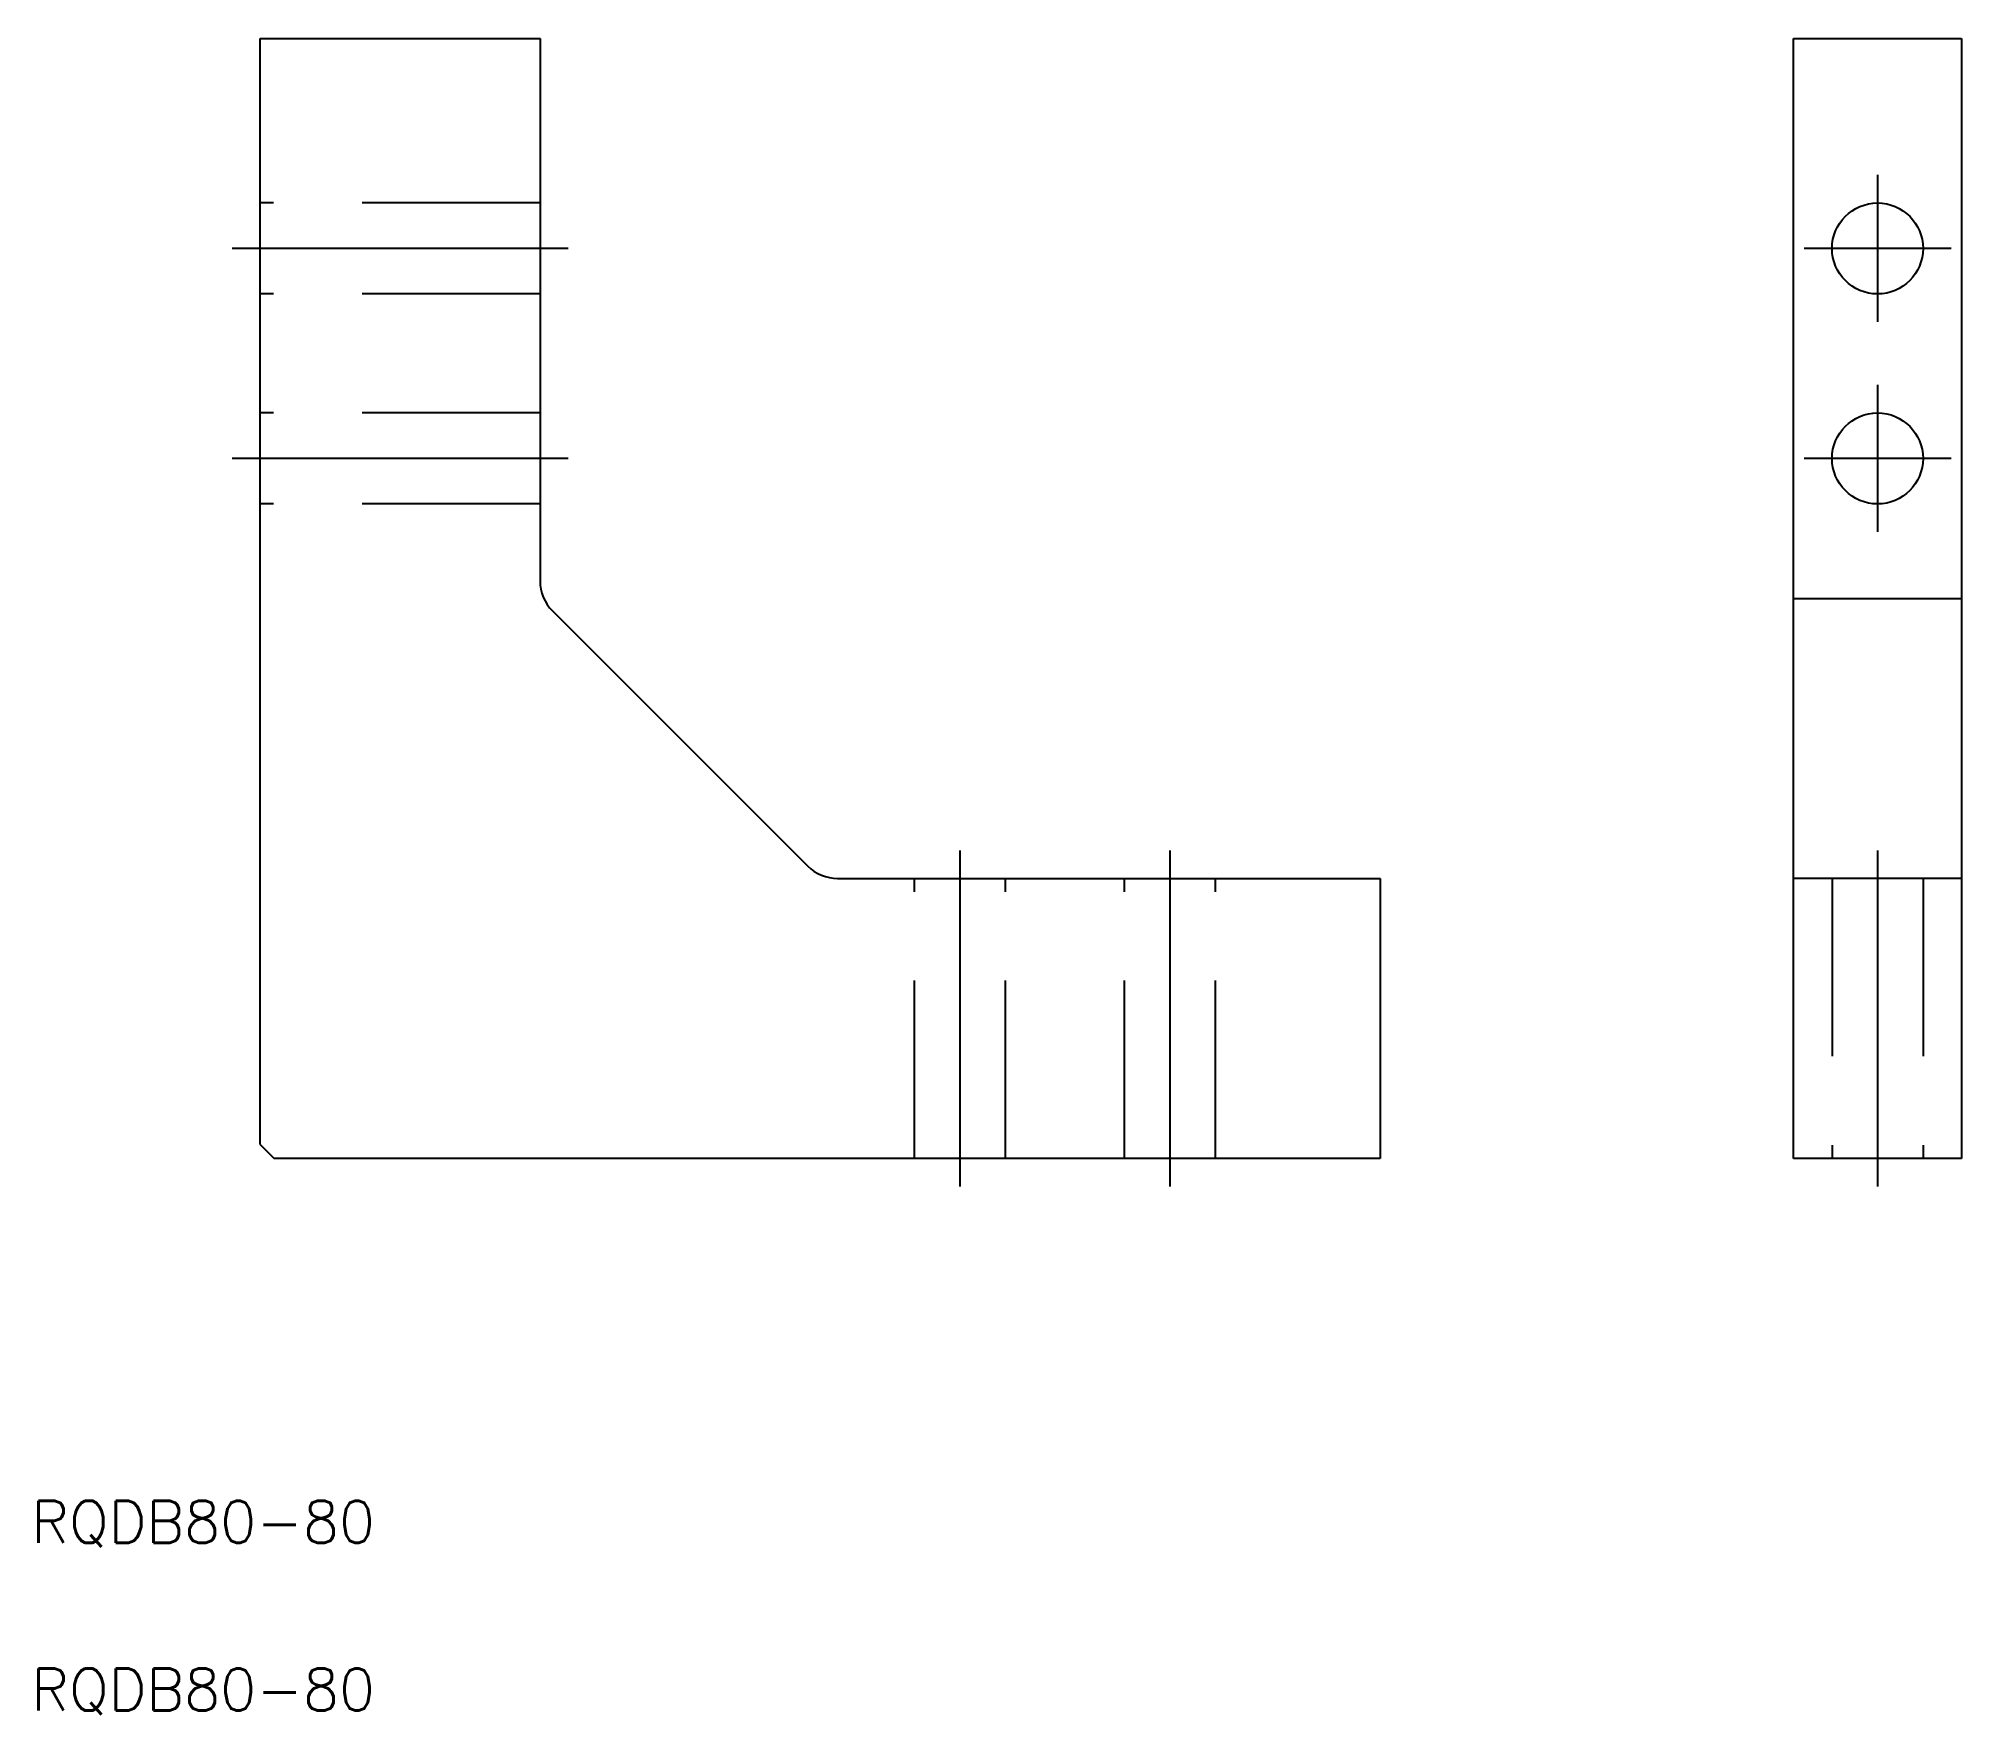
# Model space of a CAD drawing. Extents: x -125 to 12, y -40 to 80.
import ezdxf

# ---------------------------------------------------------------- set-up
doc = ezdxf.new("R2010")
doc.units = 0
doc.linetypes.add('CENTER', pattern=[50.8, 31.75, -6.35, 6.35, -6.35])
doc.linetypes.add('DASHED', pattern=[19.05, 12.7, -6.35])
doc.layers.get('0').update_dxf_attribs({"linetype": 'CONTINUOUS'})
doc.layers.add('CENTER', color=1, linetype='CENTER')
doc.styles.get("Standard").update_dxf_attribs({"font": 'txt.shx', "height": 3, "bigfont": 'bigfont.shx'})

msp = doc.modelspace()

# ---------------------------------------------------------------- linework, layer by layer
at = {"color": 7, "linetype": 'CONTINUOUS'}
for p, q in [((-109.54, 1), (-109.54, 80)), ((-109.54, 80), (-89.54, 80)), ((-89.54, 80), (-89.54, 41.24)), ((0, 0), (0, 80)), ((0, 80), (12, 80)), ((12, 80), (12, 0)), ((0, 40), (12, 40)), ((-88.66, 39.12), (-70.41, 20.88)), ((-68.29, 20), (-29.54, 20)), ((-29.54, 20), (-29.54, 0)), ((12, 20), (0, 20)), ((-109.54, 1), (-108.54, 0)), ((-29.54, 0), (-108.54, 0)), ((12, 0), (0, 0))]:
    msp.add_line(p, q, dxfattribs=at)
at = {"color": 3, "linetype": 'DASHED'}
for p, q in [((-89.54, 68.25), (-109.54, 68.25)), ((-89.54, 61.75), (-109.54, 61.75)), ((-89.54, 53.25), (-109.54, 53.25)), ((-89.54, 46.75), (-109.54, 46.75)), ((-62.79, 0), (-62.79, 20)), ((-56.29, 0), (-56.29, 20)), ((-47.79, 0), (-47.79, 20)), ((-41.29, 0), (-41.29, 20)), ((2.75, 20), (2.75, 0)), ((9.25, 20), (9.25, 0))]:
    msp.add_line(p, q, dxfattribs=at)
at = {"color": 7, "linetype": 'CONTINUOUS'}
for centre in [(6, 65), (6, 50)]:
    msp.add_circle(centre, 3.25, dxfattribs=at)
for centre, start, end in [((-86.54, 41.24), 180, 225), ((-68.29, 23), 225, 270)]:
    msp.add_arc(centre, 3, start, end, dxfattribs=at)
at = {"layer": 'CENTER', "color": 1, "linetype": 'CENTER'}
for p, q in [((6, 70.25), (6, 59.75)), ((-87.54, 65), (-111.54, 65)), ((11.25, 65), (0.75, 65)), ((6, 55.25), (6, 44.75)), ((-87.54, 50), (-111.54, 50)), ((11.25, 50), (0.75, 50)), ((-59.54, -2), (-59.54, 22)), ((-44.54, -2), (-44.54, 22)), ((6, 22), (6, -2))]:
    msp.add_line(p, q, dxfattribs=at)

# ---------------------------------------------------------------- texts
at = {"color": 7, "linetype": 'CONTINUOUS'}
for p in [(-125.89, -27.46), (-125.89, -39.44)]:
    msp.add_text('RQDB80-80', height=3, dxfattribs=at).set_placement(p)

doc.saveas('drawing.dxf')
